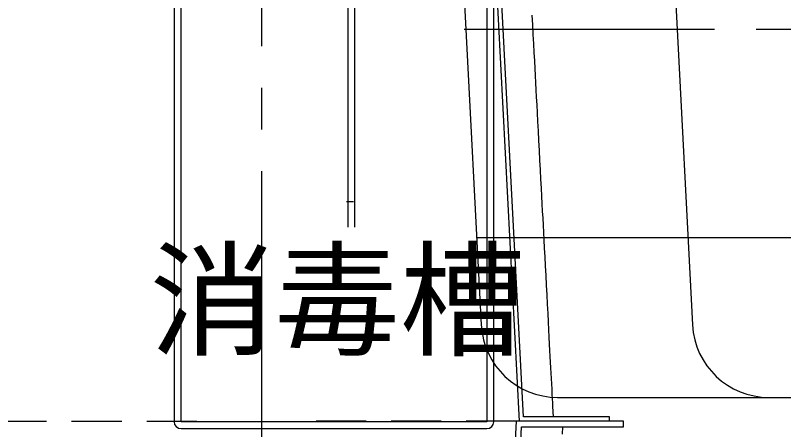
# Model space of a CAD drawing. Units: millimetres, scale not verified. Extents: x -8910 to 8910, y -6308 to 6308.
# Drawn here: x -3749 to -3196, y -2205 to -1906 of the extents above; entities that cross this region are included whole.
import ezdxf
from ezdxf.enums import TextEntityAlignment as Align

# ---------------------------------------------------------------- set-up
doc = ezdxf.new("R2010")
doc.units = ezdxf.units.MM
doc.header["$LTSCALE"] = 30
for name, pattern in [('CHAIN2', [12, 9, -1, 1, -1]), ('DASHED1', [1.8, 1.2, -0.6]), ('LONG_DASHED1', [7, 6, -1])]:
    doc.linetypes.add(name, pattern=pattern)
doc.layers.add('0-3_空気管', color=3, linetype='Continuous', lineweight=25)
doc.styles.add('ＭＳ ゴシック', font='')
doc.styles.get('ＭＳ ゴシック').set_extended_font_data('MS Gothic')

msp = doc.modelspace()

# ---------------------------------------------------------------- linework, layer by layer
at = {"layer": '0-3_空気管'}
for p, q in [((-3441.29, -1599.34), (-3413.52, -2129.22)), ((-3289.3, -1599.34), (-3261.53, -2129.22)), ((-3634.52, -1663.82), (-3634.52, -2198.82)), ((-3504.52, -2058.82), (-3504.52, -1663.82)), ((-3629.52, -2198.82), (-3629.52, -1773.82)), ((-3509.52, -1773.82), (-3509.52, -2058.82)), ((-3383.18, -2195.33), (-3403.25, -1812.53)), ((-3409.52, -1848.95), (-3409.52, -2198.82)), ((-3404.52, -2198.82), (-3404.52, -1848.82)), ((-3510.52, -2040.26), (-3505.52, -2040.26)), ((-3416.82, -2066.34), (-2828.51, -2066.34)), ((-3358.6, -2181.34), (-2966.29, -2181.34)), ((-3409.52, -2198.82), (-3629.52, -2198.82)), ((-3311.22, -2198.53), (-3388.36, -2198.53)), ((-3321.22, -2195.33), (-3383.18, -2195.33)), ((-3321.22, -2198.53), (-3321.22, -2195.33)), ((-3629.52, -2203.82), (-3409.52, -2203.82)), ((-3413.57, -2756.12), (-3384.56, -2202.53))]:
    msp.add_line(p, q, dxfattribs=at)
at = {"layer": '0-3_空気管', "linetype": 'CHAIN2'}
msp.add_line((-3571.52, -2648.54), (-3571.52, -1748.53), dxfattribs=at)
at = {"layer": '0-3_空気管', "linetype": 'LONG_DASHED1'}
msp.add_line((-3425.73, -1916.34), (-2802.22, -1916.34), dxfattribs=at)
at = {"layer": '0-3_空気管', "linetype": 'DASHED1'}
for p, q in [((-3816.22, -2198.53), (-3610.52, -2198.53)), ((-3388.36, -2198.53), (-3534.52, -2198.53))]:
    msp.add_line(p, q, dxfattribs=at)
at = {"layer": '0-3_空気管'}
for points in [[(-3403.25, -1812.53), (-3406.45, -1812.53), (-3386.22, -2198.53)], [(-3377.05, -1906.14), (-3376.67, -1913.22), (-3376.31, -1920.18)], [(-3376.31, -1920.18), (-3375.95, -1926.89), (-3375.62, -1933.21), (-3375.31, -1939.07), (-3375.02, -1944.55), (-3374.75, -1949.77), (-3374.48, -1954.87), (-3374.21, -1959.97), (-3373.93, -1965.19), (-3373.64, -1970.67), (-3373.34, -1976.53), (-3373, -1982.85), (-3372.65, -1989.56), (-3372.28, -1996.52), (-3371.91, -2003.6), (-3371.54, -2010.69), (-3371.17, -2017.65), (-3370.82, -2024.35), (-3370.48, -2030.68), (-3370.17, -2036.53), (-3369.88, -2042.01), (-3369.61, -2047.23), (-3369.34, -2052.31), (-3369.07, -2057.39), (-3368.8, -2062.58), (-3368.51, -2068.02), (-3368.21, -2073.82), (-3367.88, -2080.07), (-3367.53, -2086.68), (-3367.17, -2093.54), (-3366.8, -2100.51), (-3366.43, -2107.48), (-3366.07, -2114.31), (-3365.72, -2120.88), (-3365.4, -2127.07), (-3365.1, -2132.79), (-3364.82, -2138.06), (-3364.56, -2142.95), (-3364.32, -2147.52), (-3364.09, -2151.84)], [(-3364.09, -2151.84), (-3363.88, -2155.97), (-3363.67, -2159.97), (-3363.46, -2163.91), (-3363.25, -2167.83), (-3363.05, -2171.68), (-3362.85, -2175.42), (-3362.66, -2178.97), (-3362.49, -2182.27), (-3362.33, -2185.27), (-3362.19, -2187.9), (-3361.8, -2195.33)], [(-3388.36, -2198.53), (-3417.52, -2754.95)], [(-3384.56, -2202.53), (-3311.22, -2202.53), (-3311.22, -2198.53)], [(-3355.05, -2202.53), (-3355.33, -2207.78)]]:
    msp.add_lwpolyline(points, dxfattribs=at)
for centre, radius, start, end in [((-3358.6, -2126.34), 55, 183, 270), ((-3206.6, -2126.34), 55, 183, 270), ((-3629.52, -2198.82), 5, 180, 270), ((-3409.52, -2198.82), 5, 270, 0)]:
    msp.add_arc(centre, radius, start, end, dxfattribs=at)

# ---------------------------------------------------------------- texts
at = {"layer": '0-3_空気管', "color": 4, "style": 'ＭＳ ゴシック'}
msp.add_text('消毒槽', height=65.98, dxfattribs=at).set_placement((-3652.17, -2163.99), align=Align.BOTTOM_LEFT)

doc.saveas('drawing.dxf')
